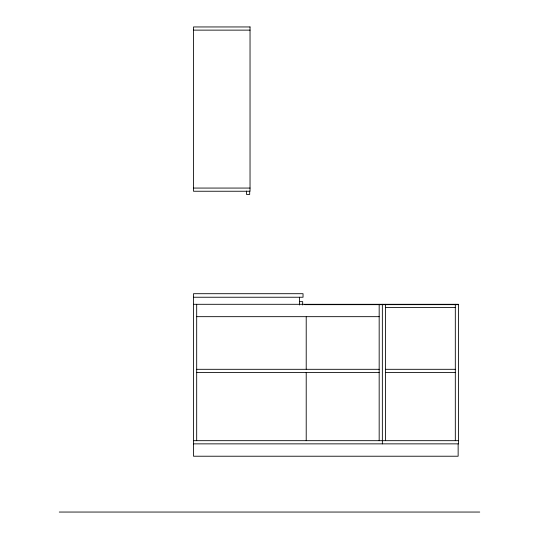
<?xml version="1.0" encoding="UTF-8"?>
<svg xmlns="http://www.w3.org/2000/svg" width="539" height="539" viewBox="0 0 539 539"><rect width="100%" height="100%" fill="white"/><g stroke="black" fill="none" stroke-linecap="round" stroke-linejoin="round"><path stroke-width="0.81" d="M193.508 30.13L250.035 30.13M193.508 188.064L250.035 188.064M193.508 297.238L303.033 297.238L303.033 293.701L193.508 293.701L193.508 456.223L458.143 456.223L458.143 443.86M299.502 301.651L302.682 301.651L302.682 305.02M193.508 304.299L458.494 304.299L458.494 443.86L193.508 443.86M304.804 304.656L382.003 304.656M382.71 304.656L458.143 304.656M385.533 307.479L455.314 307.479M196.688 316.669L379.173 316.669M196.688 369.309L379.173 369.309M385.533 369.309L455.314 369.309M196.688 372.489L379.173 372.489M385.533 372.489L455.314 372.489M193.508 440.68L458.494 440.68M59.277 512.05L479.723 512.05M455.314 304.299L455.314 440.68M385.533 304.299L385.533 440.68M382.353 304.299L382.353 443.86M379.173 304.299L379.173 440.68M306.213 316.932L306.213 369.121M306.213 372.489L306.213 440.68M299.502 297.238L299.502 305.02M249.685 191.069L249.685 194.424L246.505 194.424L246.505 191.069M196.688 304.299L196.688 440.68M250.035 26.95L193.508 26.95L193.508 191.244L250.035 191.244L250.035 26.95"/></g></svg>
